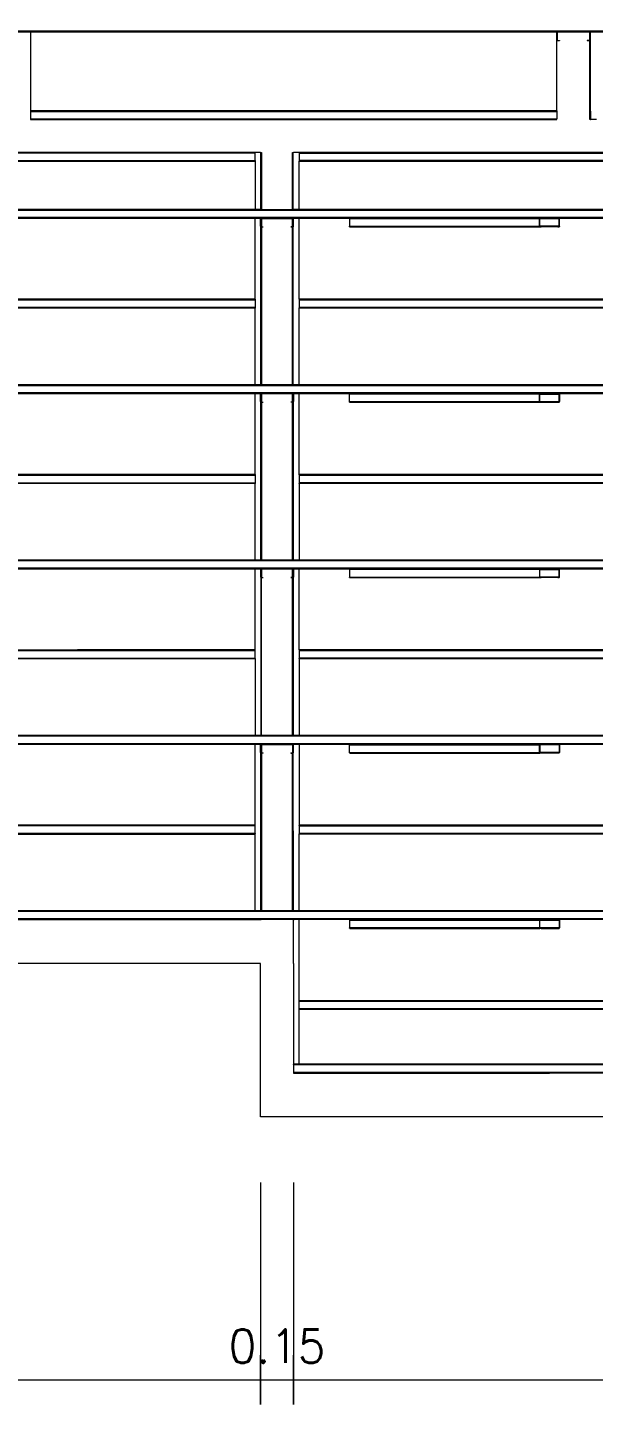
# Model space of a CAD drawing. Header units: millimetres. Extents: x 16 to 499, y 22 to 82.
# Drawn here: x 312.44 to 317.59, y 54.99 to 67.56 of the extents above; entities that cross this region are included whole.
import ezdxf
from ezdxf.enums import TextEntityAlignment as Align

# ---------------------------------------------------------------- set-up
doc = ezdxf.new("R2010")
doc.units = ezdxf.units.MM
doc.layers.add('BARRAS_DE_ACERO', color=7, linetype='Continuous', lineweight=9)
doc.layers.add('COTAS', color=13, linetype='Continuous', lineweight=9)
doc.styles.add('CYPETXT', font='romans__.ttf', dxfattribs={"height": 0.2})

msp = doc.modelspace()

# ---------------------------------------------------------------- linework, layer by layer
at = {"layer": 'BARRAS_DE_ACERO', "color": 2}
for p, q in [((322.361, 67.519), (312.011, 67.519)), ((312.067, 67.52), (322.361, 67.52)), ((312.069, 67.522), (322.361, 67.522)), ((322.361, 67.524), (312.07, 67.524)), ((317.268, 67.518), (317.262, 67.518)), ((317.263, 67.517), (317.262, 67.515)), ((317.262, 67.512), (317.262, 67.515)), ((317.262, 67.444), (317.262, 67.512)), ((317.265, 67.518), (317.263, 67.517)), ((317.264, 67.514), (317.265, 67.515)), ((317.268, 67.518), (317.265, 67.518)), ((317.265, 67.515), (317.266, 67.516)), ((317.268, 67.516), (317.266, 67.516)), ((317.556, 67.518), (317.268, 67.518)), ((317.556, 67.518), (317.558, 67.518)), ((317.556, 67.518), (317.562, 67.518)), ((317.56, 67.517), (317.558, 67.518)), ((317.561, 67.515), (317.56, 67.517)), ((317.562, 67.512), (317.561, 67.515)), ((317.562, 67.518), (317.562, 67.518)), ((317.562, 67.512), (317.562, 67.518)), ((317.562, 67.512), (317.562, 67.444)), ((317.568, 67.518), (317.622, 67.518)), ((317.262, 67.444), (317.262, 67.442)), ((317.263, 67.44), (317.262, 67.442)), ((317.263, 67.44), (317.265, 67.439)), ((317.264, 67.443), (317.264, 67.444)), ((317.265, 67.439), (317.268, 67.438)), ((317.268, 67.44), (317.266, 67.441)), ((317.268, 67.44), (317.286, 67.44)), ((317.286, 67.438), (317.268, 67.438)), ((317.286, 67.44), (317.286, 67.438)), ((317.556, 67.438), (317.538, 67.438)), ((317.556, 67.44), (317.557, 67.441)), ((317.556, 67.438), (317.558, 67.439)), ((317.557, 67.441), (317.558, 67.442)), ((317.558, 67.439), (317.56, 67.44)), ((317.561, 67.442), (317.56, 67.44)), ((317.561, 67.442), (317.562, 67.444)), ((307.962, 65.897), (322.361, 65.897)), ((307.962, 65.895), (322.361, 65.895)), ((314.568, 65.898), (314.854, 65.898)), ((322.361, 65.898), (314.854, 65.898)), ((314.855, 65.898), (314.858, 65.898)), ((314.912, 65.898), (314.858, 65.898)), ((322.36, 65.898), (314.912, 65.898)), ((322.361, 65.82), (307.962, 65.82)), ((314.852, 65.819), (314.561, 65.819)), ((314.855, 65.818), (314.567, 65.818)), ((314.57, 65.816), (314.852, 65.816)), ((314.837, 65.74), (314.837, 65.738)), ((314.852, 65.74), (314.837, 65.74)), ((314.837, 65.738), (314.852, 65.738)), ((314.852, 65.819), (322.361, 65.819)), ((314.852, 65.816), (314.852, 65.74)), ((314.852, 65.816), (314.852, 65.816)), ((314.852, 65.74), (314.852, 65.816)), ((314.853, 65.816), (314.852, 65.816)), ((314.852, 65.74), (314.852, 65.74)), ((314.853, 65.74), (314.852, 65.74)), ((314.855, 65.816), (314.853, 65.816)), ((314.853, 65.816), (314.853, 65.74)), ((314.855, 65.74), (314.853, 65.74)), ((314.855, 65.738), (314.853, 65.738)), ((314.855, 65.818), (314.858, 65.818)), ((314.855, 65.818), (314.855, 65.818)), ((314.855, 65.818), (314.855, 65.818)), ((314.855, 65.816), (314.855, 65.74)), ((314.855, 65.816), (314.855, 65.816)), ((314.857, 65.816), (314.855, 65.816)), ((314.855, 65.74), (314.857, 65.741)), ((314.855, 65.74), (314.855, 65.74)), ((314.855, 65.738), (314.857, 65.739)), ((314.858, 65.818), (314.857, 65.818)), ((314.858, 65.815), (314.857, 65.816)), ((314.857, 65.741), (314.858, 65.741)), ((314.858, 65.739), (314.857, 65.739)), ((314.858, 65.818), (314.859, 65.817)), ((314.858, 65.818), (314.858, 65.818)), ((314.912, 65.818), (314.858, 65.818)), ((314.858, 65.815), (314.858, 65.741)), ((314.858, 65.815), (314.858, 65.815)), ((314.858, 65.815), (314.859, 65.814)), ((314.858, 65.742), (314.859, 65.743)), ((314.858, 65.741), (314.858, 65.742)), ((314.858, 65.739), (314.859, 65.74)), ((314.861, 65.815), (314.859, 65.817)), ((314.859, 65.814), (314.859, 65.812)), ((314.859, 65.812), (314.859, 65.744)), ((314.859, 65.744), (314.859, 65.743)), ((314.859, 65.74), (314.861, 65.742)), ((314.861, 65.812), (314.861, 65.815)), ((314.861, 65.744), (314.861, 65.812)), ((314.861, 65.742), (314.861, 65.744)), ((317.103, 65.812), (315.371, 65.812)), ((315.371, 65.742), (315.371, 65.744)), ((315.372, 65.74), (315.371, 65.742)), ((315.373, 65.818), (315.372, 65.817)), ((315.372, 65.817), (317.104, 65.817)), ((315.372, 65.74), (317.104, 65.74)), ((315.373, 65.739), (315.372, 65.74)), ((317.106, 65.818), (315.373, 65.818)), ((315.374, 65.738), (315.373, 65.739)), ((317.106, 65.739), (315.373, 65.739)), ((315.374, 65.818), (317.107, 65.818)), ((315.374, 65.738), (317.107, 65.738)), ((317.104, 65.815), (317.103, 65.812)), ((317.104, 65.817), (317.106, 65.818)), ((317.104, 65.815), (317.104, 65.817)), ((317.104, 65.74), (317.104, 65.742)), ((317.106, 65.739), (317.104, 65.74)), ((317.105, 65.815), (317.106, 65.816)), ((317.105, 65.812), (317.105, 65.814)), ((317.105, 65.744), (317.105, 65.812)), ((317.283, 65.812), (317.105, 65.812)), ((317.105, 65.743), (317.105, 65.744)), ((317.105, 65.742), (317.105, 65.743)), ((317.106, 65.818), (317.107, 65.818)), ((317.107, 65.816), (317.106, 65.816)), ((317.282, 65.816), (317.106, 65.816)), ((317.106, 65.741), (317.107, 65.74)), ((317.282, 65.741), (317.106, 65.741)), ((317.107, 65.738), (317.106, 65.739)), ((317.107, 65.818), (317.281, 65.818)), ((317.107, 65.816), (317.281, 65.816)), ((317.118, 65.74), (317.107, 65.74)), ((317.107, 65.738), (317.118, 65.738)), ((317.118, 65.738), (317.118, 65.74)), ((317.27, 65.74), (317.118, 65.74)), ((317.27, 65.738), (317.118, 65.738)), ((317.27, 65.74), (317.281, 65.74)), ((317.27, 65.74), (317.27, 65.738)), ((317.281, 65.738), (317.27, 65.738)), ((322.067, 65.818), (317.281, 65.818)), ((317.282, 65.818), (317.281, 65.818)), ((317.281, 65.816), (317.282, 65.816)), ((317.282, 65.741), (317.281, 65.74)), ((317.283, 65.817), (317.282, 65.818)), ((317.282, 65.815), (317.282, 65.816)), ((317.282, 65.815), (317.283, 65.814)), ((317.283, 65.817), (317.284, 65.815)), ((317.283, 65.814), (317.283, 65.812)), ((317.283, 65.744), (317.283, 65.812)), ((317.283, 65.74), (317.284, 65.742)), ((317.284, 65.812), (317.284, 65.815)), ((317.284, 65.744), (317.284, 65.812)), ((317.284, 65.744), (317.284, 65.742)), ((322.361, 64.297), (307.962, 64.297)), ((322.361, 64.295), (307.962, 64.295)), ((307.962, 64.292), (322.361, 64.292)), ((307.962, 64.222), (322.326, 64.222)), ((307.962, 64.22), (322.361, 64.22)), ((307.962, 64.219), (314.561, 64.219)), ((314.51, 64.298), (308.012, 64.298)), ((311.035, 64.218), (314.51, 64.218)), ((314.564, 64.298), (314.51, 64.298)), ((314.564, 64.218), (314.51, 64.218)), ((314.852, 64.219), (314.561, 64.219)), ((314.561, 64.212), (314.562, 64.215)), ((314.561, 64.144), (314.561, 64.212)), ((314.562, 64.215), (314.563, 64.217)), ((314.564, 64.218), (314.563, 64.217)), ((314.563, 64.214), (314.564, 64.215)), ((314.563, 64.212), (314.563, 64.214)), ((314.563, 64.144), (314.563, 64.212)), ((314.567, 64.298), (314.564, 64.298)), ((314.564, 64.218), (314.564, 64.218)), ((314.567, 64.218), (314.564, 64.218)), ((314.564, 64.218), (314.565, 64.218)), ((314.564, 64.215), (314.564, 64.215)), ((314.564, 64.215), (314.564, 64.142)), ((314.565, 64.218), (314.567, 64.218)), ((314.566, 64.298), (314.854, 64.298)), ((314.569, 64.298), (314.567, 64.298)), ((314.567, 64.218), (314.855, 64.218)), ((314.567, 64.216), (314.567, 64.141)), ((314.57, 64.298), (314.569, 64.298)), ((314.569, 64.216), (314.57, 64.216)), ((314.57, 64.298), (314.57, 64.298)), ((314.852, 64.298), (314.57, 64.298)), ((314.57, 64.216), (314.57, 64.14)), ((314.57, 64.216), (314.57, 64.216)), ((314.57, 64.14), (314.57, 64.216)), ((314.852, 64.298), (314.852, 64.298)), ((314.852, 64.219), (322.361, 64.219)), ((314.853, 64.216), (314.852, 64.216)), ((314.855, 64.216), (314.853, 64.216)), ((314.853, 64.216), (314.853, 64.14)), ((322.361, 64.298), (314.854, 64.298)), ((314.855, 64.218), (314.858, 64.218)), ((314.855, 64.218), (314.855, 64.218)), ((314.855, 64.218), (314.855, 64.218)), ((314.855, 64.218), (314.855, 64.218)), ((314.855, 64.218), (314.857, 64.218)), ((314.855, 64.216), (314.855, 64.216)), ((314.858, 64.218), (314.912, 64.218)), ((314.858, 64.218), (314.858, 64.218)), ((314.858, 64.215), (314.858, 64.215)), ((314.859, 64.214), (314.858, 64.215)), ((314.859, 64.217), (314.861, 64.215)), ((314.859, 64.212), (314.859, 64.214)), ((314.859, 64.144), (314.859, 64.212)), ((314.861, 64.215), (314.861, 64.212)), ((314.861, 64.212), (314.861, 64.144)), ((314.912, 64.218), (315.374, 64.218)), ((315.371, 64.215), (315.371, 64.212)), ((315.371, 64.144), (315.371, 64.212)), ((317.106, 64.218), (315.373, 64.218)), ((317.106, 64.218), (317.104, 64.217)), ((317.106, 64.216), (317.105, 64.215)), ((317.105, 64.215), (317.282, 64.215)), ((317.105, 64.214), (317.105, 64.215)), ((317.105, 64.144), (317.105, 64.212)), ((317.107, 64.218), (317.106, 64.218)), ((317.106, 64.216), (317.107, 64.216)), ((317.106, 64.216), (317.282, 64.216)), ((317.281, 64.218), (317.107, 64.218)), ((317.107, 64.216), (317.281, 64.216)), ((317.281, 64.218), (317.282, 64.218)), ((317.281, 64.218), (322.067, 64.218)), ((317.282, 64.216), (317.281, 64.216)), ((317.282, 64.218), (317.283, 64.217)), ((317.282, 64.216), (317.282, 64.215)), ((317.283, 64.214), (317.282, 64.215)), ((317.283, 64.217), (317.284, 64.215)), ((317.284, 64.215), (317.284, 64.212)), ((317.284, 64.212), (317.284, 64.144)), ((314.563, 64.144), (314.563, 64.143)), ((314.564, 64.142), (314.563, 64.143)), ((314.566, 64.141), (314.564, 64.142)), ((314.565, 64.139), (314.564, 64.139)), ((314.565, 64.139), (314.567, 64.139)), ((314.567, 64.14), (314.569, 64.14)), ((314.567, 64.138), (314.569, 64.138)), ((314.57, 64.14), (314.585, 64.14)), ((314.57, 64.14), (314.57, 64.14)), ((314.837, 64.138), (314.837, 64.14)), ((314.852, 64.14), (314.837, 64.14)), ((314.852, 64.138), (314.837, 64.138)), ((314.852, 64.14), (314.852, 64.14)), ((314.852, 64.138), (314.853, 64.138)), ((314.852, 64.138), (314.852, 64.138)), ((314.853, 64.138), (314.855, 64.138)), ((314.857, 64.139), (314.855, 64.138)), ((314.858, 64.141), (314.857, 64.141)), ((314.858, 64.139), (314.857, 64.139)), ((314.859, 64.14), (314.858, 64.139)), ((314.861, 64.142), (314.859, 64.14)), ((314.861, 64.142), (314.861, 64.144)), ((315.371, 64.142), (315.371, 64.144)), ((317.104, 64.142), (315.371, 64.142)), ((315.372, 64.14), (315.371, 64.142)), ((315.372, 64.14), (315.373, 64.139)), ((317.104, 64.14), (315.372, 64.14)), ((315.374, 64.138), (315.373, 64.139)), ((317.107, 64.138), (315.374, 64.138)), ((317.103, 64.144), (317.104, 64.142)), ((317.104, 64.142), (317.104, 64.14)), ((317.105, 64.144), (317.105, 64.143)), ((317.105, 64.143), (317.105, 64.142)), ((317.105, 64.143), (317.283, 64.143)), ((317.106, 64.141), (317.105, 64.142)), ((317.105, 64.142), (317.282, 64.142)), ((317.106, 64.141), (317.282, 64.141)), ((317.106, 64.139), (317.107, 64.138)), ((317.118, 64.138), (317.107, 64.138)), ((317.118, 64.14), (317.118, 64.138)), ((317.118, 64.14), (317.27, 64.14)), ((317.281, 64.14), (317.27, 64.14)), ((317.27, 64.138), (317.281, 64.138)), ((317.282, 64.141), (317.281, 64.14)), ((317.282, 64.142), (317.283, 64.143)), ((317.282, 64.141), (317.282, 64.142)), ((317.283, 64.144), (317.283, 64.143)), ((317.284, 64.142), (317.283, 64.14)), ((317.284, 64.142), (317.284, 64.144)), ((314.568, 62.698), (307.962, 62.698)), ((314.51, 62.698), (314.564, 62.698)), ((314.567, 62.698), (314.564, 62.698)), ((314.569, 62.698), (314.567, 62.698)), ((314.568, 62.698), (314.856, 62.698)), ((314.57, 62.698), (314.569, 62.698)), ((314.57, 62.698), (314.852, 62.698)), ((314.57, 62.698), (314.57, 62.698)), ((314.856, 62.698), (322.361, 62.698)), ((314.858, 62.698), (314.912, 62.698)), ((314.912, 62.698), (322.36, 62.698)), ((322.361, 62.622), (307.962, 62.622)), ((307.962, 62.62), (322.361, 62.62)), ((307.962, 62.619), (314.561, 62.619)), ((314.51, 62.618), (311.035, 62.618)), ((314.562, 62.615), (314.561, 62.612)), ((314.561, 62.612), (314.561, 62.544)), ((314.563, 62.617), (314.562, 62.615)), ((314.564, 62.618), (314.563, 62.617)), ((314.563, 62.612), (314.563, 62.544)), ((314.564, 62.618), (314.564, 62.618)), ((314.567, 62.618), (314.564, 62.618)), ((314.564, 62.615), (314.564, 62.542)), ((314.567, 62.618), (314.855, 62.618)), ((314.567, 62.618), (314.567, 62.618)), ((314.567, 62.618), (314.567, 62.618)), ((314.567, 62.618), (314.567, 62.618)), ((314.567, 62.616), (314.567, 62.541)), ((314.567, 62.616), (314.567, 62.616)), ((314.567, 62.616), (314.569, 62.616)), ((314.569, 62.54), (314.569, 62.616)), ((314.57, 62.616), (314.57, 62.54)), ((314.57, 62.616), (314.57, 62.616)), ((314.852, 62.616), (314.852, 62.616)), ((314.852, 62.616), (314.852, 62.54)), ((314.855, 62.616), (314.853, 62.616)), ((314.855, 62.618), (314.858, 62.618)), ((314.855, 62.618), (314.855, 62.618)), ((314.855, 62.618), (314.855, 62.618)), ((314.855, 62.618), (314.855, 62.618)), ((314.857, 62.618), (314.855, 62.618)), ((314.855, 62.616), (314.855, 62.54)), ((314.858, 62.618), (314.857, 62.618)), ((314.912, 62.618), (314.858, 62.618)), ((314.859, 62.617), (314.858, 62.618)), ((314.858, 62.618), (314.858, 62.618)), ((314.858, 62.615), (314.858, 62.615)), ((314.859, 62.614), (314.858, 62.615)), ((314.859, 62.617), (314.861, 62.615)), ((314.859, 62.612), (314.859, 62.614)), ((314.861, 62.612), (314.861, 62.615)), ((314.861, 62.612), (314.861, 62.544)), ((314.912, 62.618), (315.374, 62.618)), ((315.372, 62.617), (315.371, 62.615)), ((315.371, 62.615), (317.104, 62.615)), ((315.371, 62.615), (315.371, 62.612)), ((315.372, 62.617), (317.104, 62.617)), ((315.374, 62.618), (317.107, 62.618)), ((317.104, 62.617), (317.106, 62.618)), ((317.104, 62.615), (317.104, 62.617)), ((317.105, 62.615), (317.106, 62.616)), ((317.283, 62.612), (317.105, 62.612)), ((317.105, 62.544), (317.105, 62.612)), ((317.107, 62.616), (317.106, 62.616)), ((317.282, 62.616), (317.106, 62.616)), ((317.107, 62.618), (317.281, 62.618)), ((317.281, 62.616), (317.107, 62.616)), ((322.067, 62.618), (317.281, 62.618)), ((317.282, 62.618), (317.281, 62.618)), ((317.281, 62.616), (317.282, 62.616)), ((317.283, 62.617), (317.282, 62.618)), ((317.282, 62.615), (317.282, 62.616)), ((317.282, 62.615), (317.283, 62.614)), ((317.283, 62.617), (317.284, 62.615)), ((317.283, 62.614), (317.283, 62.612)), ((317.283, 62.544), (317.283, 62.612)), ((317.284, 62.612), (317.284, 62.615)), ((317.284, 62.544), (317.284, 62.612)), ((314.563, 62.543), (314.563, 62.544)), ((314.564, 62.542), (314.563, 62.543)), ((314.564, 62.542), (314.564, 62.542)), ((314.566, 62.541), (314.564, 62.542)), ((314.567, 62.541), (314.566, 62.541)), ((314.567, 62.54), (314.567, 62.541)), ((314.567, 62.54), (314.569, 62.54)), ((314.567, 62.539), (314.567, 62.538)), ((314.569, 62.538), (314.567, 62.538)), ((314.569, 62.54), (314.57, 62.54)), ((314.569, 62.538), (314.57, 62.538)), ((314.57, 62.538), (314.585, 62.538)), ((314.585, 62.54), (314.585, 62.538)), ((314.837, 62.54), (314.837, 62.538)), ((314.852, 62.54), (314.837, 62.54)), ((314.837, 62.538), (314.852, 62.538)), ((314.852, 62.54), (314.853, 62.54)), ((314.852, 62.54), (314.852, 62.54)), ((314.852, 62.538), (314.852, 62.538)), ((314.852, 62.538), (314.853, 62.538)), ((314.853, 62.538), (314.855, 62.538)), ((314.855, 62.54), (314.857, 62.541)), ((314.855, 62.538), (314.855, 62.538)), ((314.855, 62.538), (314.855, 62.538)), ((314.858, 62.541), (314.857, 62.541)), ((314.859, 62.543), (314.858, 62.542)), ((314.858, 62.539), (314.859, 62.54)), ((314.859, 62.54), (314.861, 62.542)), ((314.861, 62.542), (314.861, 62.544)), ((315.371, 62.544), (317.103, 62.544)), ((315.372, 62.54), (315.371, 62.542)), ((315.372, 62.54), (317.104, 62.54)), ((315.372, 62.54), (315.373, 62.539)), ((315.374, 62.538), (315.373, 62.539)), ((315.374, 62.538), (317.107, 62.538)), ((317.104, 62.54), (317.104, 62.542)), ((317.105, 62.543), (317.105, 62.544)), ((317.105, 62.542), (317.105, 62.543)), ((317.283, 62.543), (317.105, 62.543)), ((317.282, 62.541), (317.106, 62.541)), ((317.107, 62.54), (317.106, 62.541)), ((317.107, 62.538), (317.106, 62.539)), ((317.118, 62.54), (317.107, 62.54)), ((317.107, 62.538), (317.118, 62.538)), ((317.27, 62.538), (317.118, 62.538)), ((317.27, 62.54), (317.27, 62.538)), ((317.27, 62.54), (317.281, 62.54)), ((317.281, 62.538), (317.27, 62.538)), ((317.282, 62.541), (317.281, 62.54)), ((317.283, 62.543), (317.282, 62.542)), ((317.282, 62.542), (317.282, 62.541)), ((317.283, 62.54), (317.284, 62.542)), ((317.284, 62.544), (317.284, 62.542)), ((307.962, 61.098), (314.569, 61.098)), ((314.854, 61.097), (307.962, 61.097)), ((314.51, 61.098), (308.012, 61.098)), ((314.51, 61.098), (314.564, 61.098)), ((314.567, 61.098), (314.564, 61.098)), ((314.567, 61.098), (314.569, 61.098)), ((314.57, 61.098), (314.569, 61.098)), ((314.57, 61.098), (314.57, 61.098)), ((322.361, 61.097), (314.854, 61.097)), ((314.912, 61.098), (314.858, 61.098)), ((322.36, 61.098), (314.912, 61.098)), ((307.962, 61.024), (322.361, 61.024)), ((307.962, 61.02), (314.57, 61.02)), ((307.962, 61.019), (314.561, 61.019)), ((314.852, 61.019), (314.561, 61.019)), ((314.562, 61.015), (314.561, 61.012)), ((314.561, 60.944), (314.561, 61.012)), ((314.561, 60.944), (314.562, 60.942)), ((314.562, 61.015), (314.563, 61.017)), ((314.563, 60.94), (314.562, 60.942)), ((314.564, 61.018), (314.563, 61.017)), ((314.563, 61.014), (314.564, 61.015)), ((314.563, 61.012), (314.563, 61.014)), ((314.563, 61.012), (314.563, 60.944)), ((314.563, 60.943), (314.563, 60.944)), ((314.563, 60.943), (314.564, 60.942)), ((314.564, 61.015), (314.564, 61.015)), ((314.564, 60.942), (314.564, 61.015)), ((314.564, 60.942), (314.564, 60.942)), ((314.564, 60.942), (314.566, 60.941)), ((314.565, 60.939), (314.564, 60.939)), ((314.565, 61.018), (314.567, 61.018)), ((314.567, 60.939), (314.565, 60.939)), ((314.566, 60.941), (314.567, 60.941)), ((314.567, 61.018), (314.855, 61.018)), ((314.567, 61.018), (314.567, 61.018)), ((314.567, 61.018), (314.567, 61.018)), ((314.567, 61.016), (314.567, 60.941)), ((314.567, 60.941), (314.567, 60.94)), ((314.567, 60.94), (314.569, 60.94)), ((314.567, 60.939), (314.567, 60.938)), ((314.567, 60.938), (314.569, 60.938)), ((314.57, 61.02), (322.361, 61.02)), ((314.57, 60.94), (314.57, 61.016)), ((314.57, 61.016), (314.852, 61.016)), ((314.57, 60.94), (314.585, 60.94)), ((314.585, 60.938), (314.57, 60.938)), ((314.585, 60.938), (314.585, 60.94)), ((314.837, 60.94), (314.852, 60.94)), ((314.837, 60.94), (314.837, 60.938)), ((314.837, 60.938), (314.852, 60.938)), ((322.361, 61.019), (314.852, 61.019)), ((314.852, 61.016), (314.853, 61.016)), ((314.852, 61.016), (314.852, 61.016)), ((314.852, 60.938), (314.853, 60.938)), ((314.852, 60.938), (314.852, 60.938)), ((314.853, 61.016), (314.853, 60.94)), ((314.855, 60.94), (314.853, 60.94)), ((314.853, 60.938), (314.855, 60.938)), ((314.855, 61.018), (314.858, 61.018)), ((314.855, 61.018), (314.857, 61.018)), ((314.855, 61.018), (314.855, 61.018)), ((314.855, 60.94), (314.855, 61.016)), ((314.857, 61.016), (314.855, 61.016)), ((314.855, 60.938), (314.857, 60.939)), ((314.858, 61.018), (314.857, 61.018)), ((314.858, 61.015), (314.857, 61.016)), ((314.858, 61.018), (314.912, 61.018)), ((314.858, 61.018), (314.859, 61.017)), ((314.858, 61.018), (314.858, 61.018)), ((314.858, 61.015), (314.858, 61.015)), ((314.859, 61.014), (314.858, 61.015)), ((314.858, 60.939), (314.859, 60.94)), ((314.859, 61.017), (314.861, 61.015)), ((314.859, 61.014), (314.859, 61.012)), ((314.859, 61.012), (314.859, 60.944)), ((314.859, 60.94), (314.861, 60.942)), ((314.861, 61.012), (314.861, 61.015)), ((314.861, 60.944), (314.861, 61.012)), ((314.861, 60.944), (314.861, 60.942)), ((315.374, 61.018), (314.912, 61.018)), ((315.371, 61.015), (315.372, 61.017)), ((315.371, 61.015), (315.371, 61.012)), ((315.371, 60.944), (315.371, 61.012)), ((315.371, 61.012), (317.103, 61.012)), ((315.371, 60.942), (315.371, 60.944)), ((315.372, 60.94), (315.371, 60.942)), ((315.373, 61.018), (315.372, 61.017)), ((315.372, 61.017), (317.104, 61.017)), ((315.372, 60.94), (317.104, 60.94)), ((315.372, 60.94), (315.373, 60.939)), ((317.106, 61.018), (315.373, 61.018)), ((315.374, 61.018), (315.373, 61.018)), ((315.373, 60.939), (315.374, 60.938)), ((317.107, 61.018), (315.374, 61.018)), ((315.374, 60.938), (317.107, 60.938)), ((317.104, 61.017), (317.106, 61.018)), ((317.104, 61.015), (317.104, 61.017)), ((317.104, 60.94), (317.104, 60.942)), ((317.105, 61.015), (317.282, 61.015)), ((317.105, 60.943), (317.105, 60.944)), ((317.283, 60.944), (317.105, 60.944)), ((317.105, 60.942), (317.105, 60.943)), ((317.283, 60.943), (317.105, 60.943)), ((317.106, 61.018), (317.107, 61.018)), ((317.107, 61.016), (317.106, 61.016)), ((317.282, 61.016), (317.106, 61.016)), ((317.106, 60.941), (317.282, 60.941)), ((317.106, 60.941), (317.107, 60.94)), ((317.106, 60.939), (317.107, 60.938)), ((317.107, 61.018), (317.281, 61.018)), ((317.107, 61.016), (317.281, 61.016)), ((317.118, 60.94), (317.107, 60.94)), ((317.118, 60.938), (317.107, 60.938)), ((317.27, 60.938), (317.118, 60.938)), ((317.27, 60.94), (317.27, 60.938)), ((317.281, 60.938), (317.27, 60.938)), ((317.281, 61.018), (317.282, 61.018)), ((317.281, 61.018), (322.067, 61.018)), ((317.282, 60.941), (317.281, 60.94)), ((317.281, 60.938), (317.282, 60.939)), ((317.282, 61.018), (317.283, 61.017)), ((317.282, 61.015), (317.283, 61.014)), ((317.283, 60.943), (317.282, 60.942)), ((317.282, 60.942), (317.282, 60.941)), ((317.282, 60.939), (317.283, 60.94)), ((317.284, 61.015), (317.283, 61.017)), ((317.283, 61.012), (317.283, 61.014)), ((317.283, 61.012), (317.283, 60.944)), ((317.283, 60.944), (317.283, 60.943)), ((317.283, 60.94), (317.284, 60.942)), ((317.284, 61.015), (317.284, 61.012)), ((317.284, 61.012), (317.284, 60.944)), ((317.284, 60.944), (317.284, 60.942)), ((307.962, 59.497), (322.361, 59.497)), ((307.962, 59.495), (322.361, 59.495)), ((314.51, 59.498), (314.564, 59.498)), ((314.567, 59.498), (314.564, 59.498)), ((314.852, 59.498), (314.57, 59.498)), ((314.853, 59.498), (314.855, 59.498)), ((314.858, 59.498), (314.855, 59.498)), ((322.361, 59.498), (314.861, 59.498)), ((314.861, 59.498), (314.861, 59.498)), ((322.36, 59.498), (314.912, 59.498)), ((322.361, 59.424), (307.962, 59.424)), ((322.326, 59.422), (307.962, 59.422)), ((314.57, 59.42), (307.962, 59.42)), ((314.569, 59.419), (311.037, 59.419)), ((311.037, 59.418), (314.567, 59.418)), ((314.861, 59.418), (314.567, 59.418)), ((314.858, 59.419), (314.569, 59.419)), ((322.361, 59.42), (314.57, 59.42)), ((322.361, 59.419), (314.858, 59.419)), ((314.861, 59.418), (314.861, 59.413)), ((314.912, 59.418), (314.861, 59.418)), ((314.861, 59.413), (314.861, 59.412)), ((314.861, 59.344), (314.861, 59.412)), ((314.861, 59.344), (314.861, 59.344)), ((315.374, 59.418), (314.912, 59.418)), ((315.371, 59.415), (315.372, 59.417)), ((315.371, 59.412), (317.103, 59.412)), ((317.103, 59.344), (315.371, 59.344)), ((315.372, 59.34), (315.371, 59.342)), ((315.371, 59.342), (317.104, 59.342)), ((315.372, 59.417), (317.104, 59.417)), ((315.372, 59.34), (315.373, 59.339)), ((317.104, 59.34), (315.372, 59.34)), ((317.106, 59.418), (315.373, 59.418)), ((317.106, 59.339), (315.373, 59.339)), ((315.373, 59.339), (315.374, 59.338)), ((315.374, 59.418), (317.107, 59.418)), ((315.374, 59.338), (317.107, 59.338)), ((317.103, 59.412), (317.103, 59.344)), ((317.103, 59.344), (317.104, 59.342)), ((317.104, 59.417), (317.106, 59.418)), ((317.104, 59.415), (317.104, 59.417)), ((317.104, 59.342), (317.104, 59.34)), ((317.106, 59.339), (317.104, 59.34)), ((317.105, 59.415), (317.106, 59.416)), ((317.105, 59.414), (317.283, 59.414)), ((317.105, 59.412), (317.105, 59.414)), ((317.105, 59.344), (317.105, 59.412)), ((317.283, 59.412), (317.105, 59.412)), ((317.283, 59.344), (317.105, 59.344)), ((317.105, 59.344), (317.105, 59.343)), ((317.105, 59.343), (317.283, 59.343)), ((317.105, 59.343), (317.105, 59.342)), ((317.105, 59.342), (317.282, 59.342)), ((317.106, 59.341), (317.105, 59.342)), ((317.106, 59.418), (317.107, 59.418)), ((317.106, 59.416), (317.107, 59.416)), ((317.282, 59.416), (317.106, 59.416)), ((317.106, 59.341), (317.282, 59.341)), ((317.106, 59.339), (317.107, 59.338)), ((317.281, 59.418), (317.107, 59.418)), ((317.107, 59.416), (317.281, 59.416)), ((317.118, 59.338), (317.107, 59.338)), ((317.118, 59.338), (317.27, 59.338)), ((317.27, 59.34), (317.27, 59.338)), ((317.27, 59.338), (317.281, 59.338)), ((322.067, 59.418), (317.281, 59.418)), ((317.281, 59.418), (317.282, 59.418)), ((317.281, 59.416), (317.282, 59.416)), ((317.282, 59.341), (317.281, 59.34)), ((317.282, 59.418), (317.283, 59.417)), ((317.282, 59.415), (317.282, 59.416)), ((317.282, 59.415), (317.283, 59.414)), ((317.282, 59.342), (317.283, 59.343)), ((317.282, 59.341), (317.282, 59.342)), ((317.284, 59.415), (317.283, 59.417)), ((317.283, 59.414), (317.283, 59.412)), ((317.283, 59.412), (317.283, 59.344)), ((317.283, 59.344), (317.283, 59.343)), ((317.284, 59.342), (317.283, 59.34)), ((317.284, 59.412), (317.284, 59.415)), ((317.284, 59.412), (317.284, 59.344)), ((317.284, 59.344), (317.284, 59.342)), ((314.861, 58.098), (314.861, 58.098)), ((314.912, 58.098), (314.861, 58.098)), ((314.861, 58.098), (314.861, 58.097)), ((317.159, 58.098), (314.861, 58.098)), ((314.861, 58.092), (314.861, 58.095)), ((317.194, 58.095), (314.861, 58.095)), ((314.861, 58.092), (314.861, 58.024)), ((317.194, 58.092), (314.861, 58.092)), ((317.159, 58.098), (317.194, 58.098)), ((317.193, 58.098), (317.159, 58.098)), ((317.193, 58.098), (317.194, 58.098)), ((322.361, 58.098), (317.194, 58.098)), ((317.194, 58.098), (322.36, 58.098)), ((317.194, 58.097), (322.329, 58.097)), ((317.194, 58.095), (322.361, 58.095)), ((322.361, 58.092), (317.194, 58.092)), ((314.861, 58.024), (314.861, 58.022)), ((314.861, 58.024), (322.361, 58.024)), ((314.861, 58.022), (314.861, 58.02)), ((322.361, 58.022), (314.861, 58.022)), ((314.861, 58.018), (317.193, 58.018))]:
    msp.add_line(p, q, dxfattribs=at)
at = {"layer": 'BARRAS_DE_ACERO'}
for p, q in [((312.462, 67.518), (312.462, 66.798)), ((317.562, 67.518), (317.562, 66.798)), ((317.262, 66.798), (317.262, 67.444)), ((317.562, 67.444), (317.562, 66.797)), ((317.262, 66.798), (312.462, 66.798)), ((312.462, 66.798), (316.007, 66.798)), ((312.462, 66.792), (317.262, 66.792)), ((312.462, 66.724), (312.462, 66.722)), ((312.462, 66.722), (312.462, 66.72)), ((317.262, 66.722), (312.462, 66.722)), ((312.462, 66.72), (312.462, 66.719)), ((317.262, 66.72), (312.462, 66.72)), ((312.462, 66.719), (317.262, 66.719)), ((312.462, 66.719), (312.462, 66.718)), ((314.861, 66.718), (312.462, 66.718)), ((316.007, 66.798), (317.262, 66.798)), ((317.262, 66.798), (317.262, 66.798)), ((317.262, 66.797), (317.262, 66.798)), ((317.262, 66.797), (317.262, 66.795)), ((317.262, 66.792), (317.262, 66.724)), ((317.262, 66.722), (317.262, 66.724)), ((317.262, 66.72), (317.262, 66.722)), ((317.262, 66.719), (317.262, 66.72)), ((317.562, 66.798), (317.562, 66.798)), ((317.562, 66.798), (317.562, 66.797)), ((317.562, 66.795), (317.562, 66.797)), ((317.562, 66.797), (317.562, 66.797)), ((317.562, 66.797), (317.562, 66.797)), ((317.562, 66.795), (317.562, 66.797)), ((317.562, 66.795), (317.562, 66.795)), ((317.562, 66.794), (317.562, 66.795)), ((317.562, 66.795), (317.562, 66.795)), ((317.562, 66.792), (317.562, 66.795)), ((317.562, 66.793), (317.562, 66.794)), ((317.563, 66.792), (317.562, 66.793)), ((317.562, 66.792), (317.563, 66.792)), ((317.562, 66.792), (317.562, 66.724)), ((317.562, 66.722), (317.563, 66.724)), ((317.562, 66.724), (317.563, 66.724)), ((317.562, 66.72), (317.562, 66.722)), ((317.562, 66.72), (317.562, 66.722)), ((317.562, 66.718), (317.562, 66.72)), ((317.562, 66.719), (317.562, 66.718)), ((317.562, 66.718), (317.562, 66.718)), ((317.562, 66.718), (317.563, 66.718)), ((317.563, 66.794), (317.563, 66.797)), ((317.563, 66.722), (317.563, 66.794)), ((317.563, 66.792), (317.563, 66.724)), ((317.563, 66.718), (317.563, 66.722)), ((317.565, 66.718), (317.563, 66.718)), ((317.565, 66.798), (317.565, 66.795)), ((317.565, 66.794), (317.565, 66.795)), ((317.565, 66.718), (317.565, 66.794)), ((317.565, 66.718), (317.568, 66.718)), ((317.568, 66.797), (317.568, 66.798)), ((317.568, 66.795), (317.568, 66.797)), ((317.568, 66.795), (317.568, 66.794)), ((317.568, 66.794), (317.568, 66.718)), ((317.622, 66.718), (317.568, 66.718)), ((314.51, 66.418), (308.012, 66.418)), ((314.51, 66.417), (308.012, 66.417)), ((308.012, 66.415), (314.51, 66.415)), ((308.012, 66.342), (314.51, 66.342)), ((314.561, 66.418), (314.51, 66.418)), ((314.51, 66.418), (314.51, 66.418)), ((314.51, 66.417), (314.51, 66.418)), ((314.51, 66.417), (314.51, 66.415)), ((314.51, 66.412), (314.51, 66.415)), ((314.51, 66.344), (314.51, 66.342)), ((314.561, 66.418), (314.564, 66.418)), ((314.564, 65.898), (314.564, 66.418)), ((314.564, 66.418), (314.567, 66.418)), ((314.567, 65.898), (314.567, 66.418)), ((314.57, 66.418), (314.569, 66.418)), ((314.57, 66.418), (314.57, 66.418)), ((314.57, 66.418), (314.57, 65.898)), ((314.852, 65.898), (314.852, 66.418)), ((314.852, 65.898), (314.852, 66.418)), ((314.853, 66.418), (314.855, 66.418)), ((314.853, 66.418), (314.853, 65.898)), ((314.855, 66.418), (314.858, 66.418)), ((314.855, 66.418), (314.855, 66.088)), ((314.858, 66.418), (314.861, 66.418)), ((314.858, 66.328), (314.858, 66.418)), ((314.912, 66.418), (314.861, 66.418)), ((314.912, 66.418), (314.912, 66.417)), ((314.912, 66.412), (314.912, 66.344)), ((314.858, 65.898), (314.858, 66.328)), ((314.912, 66.34), (322.361, 66.34)), ((314.912, 66.34), (314.912, 66.339)), ((322.361, 66.339), (314.912, 66.339)), ((314.912, 65.898), (314.912, 66.338)), ((314.855, 65.898), (314.855, 66.088)), ((314.568, 65.898), (307.962, 65.898)), ((314.564, 65.898), (314.51, 65.898)), ((314.567, 65.898), (314.564, 65.898)), ((314.567, 65.898), (314.569, 65.898)), ((314.57, 65.898), (314.569, 65.898)), ((314.57, 65.898), (314.57, 65.898)), ((314.51, 65.818), (311.035, 65.818)), ((314.51, 65.078), (314.51, 65.818)), ((314.564, 65.818), (314.51, 65.818)), ((314.561, 65.812), (314.562, 65.815)), ((314.561, 65.744), (314.561, 65.812)), ((314.562, 65.742), (314.561, 65.744)), ((314.563, 65.817), (314.562, 65.815)), ((314.563, 65.74), (314.562, 65.742)), ((314.564, 65.818), (314.563, 65.817)), ((314.563, 65.814), (314.564, 65.815)), ((314.563, 65.812), (314.563, 65.814)), ((314.563, 65.812), (314.563, 65.744)), ((314.563, 65.743), (314.563, 65.744)), ((314.563, 65.743), (314.564, 65.742)), ((314.564, 65.815), (314.564, 65.815)), ((314.564, 65.742), (314.564, 65.815)), ((314.564, 65.742), (314.564, 65.742)), ((314.566, 65.741), (314.564, 65.742)), ((314.564, 65.739), (314.565, 65.739)), ((314.567, 65.818), (314.565, 65.818)), ((314.565, 65.739), (314.567, 65.739)), ((314.567, 65.741), (314.566, 65.741)), ((314.567, 65.818), (314.567, 65.818)), ((314.567, 65.818), (314.567, 65.818)), ((314.567, 65.74), (314.567, 65.741)), ((314.567, 65.74), (314.569, 65.74)), ((314.567, 64.298), (314.567, 65.739)), ((314.567, 65.738), (314.567, 65.739)), ((314.567, 65.738), (314.569, 65.738)), ((314.569, 65.74), (314.569, 65.816)), ((314.57, 65.74), (314.569, 65.74)), ((314.569, 65.738), (314.569, 64.298)), ((314.569, 65.738), (314.57, 65.738)), ((314.57, 65.816), (314.57, 65.74)), ((314.57, 65.816), (314.57, 65.74)), ((314.57, 65.74), (314.57, 65.74)), ((314.57, 65.74), (314.585, 65.74)), ((314.57, 64.298), (314.57, 65.738)), ((314.57, 65.738), (314.585, 65.738)), ((314.585, 65.738), (314.585, 65.74)), ((314.852, 64.298), (314.852, 65.738)), ((314.853, 65.738), (314.853, 64.298)), ((314.855, 65.738), (314.855, 64.298)), ((314.858, 64.298), (314.858, 65.739)), ((314.51, 65.078), (308.012, 65.078)), ((308.012, 65.077), (314.51, 65.077)), ((314.51, 64.999), (308.012, 64.999)), ((314.51, 65.075), (311.82, 65.075)), ((312.892, 65.078), (314.51, 65.078)), ((314.51, 65.078), (314.51, 65.077)), ((314.51, 65.078), (314.51, 65.078)), ((314.51, 65.077), (314.51, 65.075)), ((314.51, 65.075), (314.51, 65.072)), ((314.51, 65.072), (314.51, 65.004)), ((314.51, 65.004), (314.51, 65.002)), ((314.51, 65), (314.51, 64.999)), ((314.51, 64.298), (314.51, 64.998)), ((322.361, 65.078), (314.912, 65.078)), ((314.912, 65.072), (314.912, 65.004)), ((314.912, 65), (314.912, 64.999)), ((314.912, 64.998), (314.912, 64.999)), ((322.361, 64.999), (314.912, 64.999)), ((314.912, 64.298), (314.912, 64.998)), ((322.361, 64.998), (314.912, 64.998)), ((314.51, 63.478), (314.51, 64.218)), ((314.912, 63.478), (314.912, 64.218)), ((314.569, 64.138), (314.569, 62.698)), ((314.852, 62.698), (314.852, 64.138)), ((314.852, 62.698), (314.852, 64.138)), ((314.853, 62.698), (314.853, 64.138)), ((314.855, 62.698), (314.855, 64.138)), ((314.858, 64.139), (314.858, 62.698)), ((308.012, 63.478), (314.51, 63.478)), ((312.892, 63.478), (308.012, 63.478)), ((308.012, 63.477), (314.51, 63.477)), ((314.51, 63.475), (311.82, 63.475)), ((314.51, 63.478), (312.892, 63.478)), ((314.51, 63.472), (314.51, 63.475)), ((314.51, 63.472), (314.51, 63.404)), ((321.062, 63.478), (314.912, 63.478)), ((322.361, 63.478), (314.912, 63.478)), ((314.912, 63.478), (314.912, 63.478)), ((314.912, 63.477), (314.912, 63.478)), ((314.912, 63.475), (314.912, 63.472)), ((314.912, 63.472), (314.912, 63.404)), ((308.012, 63.404), (314.51, 63.404)), ((314.51, 63.399), (308.012, 63.399)), ((314.51, 63.398), (308.012, 63.398)), ((314.51, 62.698), (314.51, 63.398)), ((322.361, 63.4), (314.912, 63.4)), ((314.912, 63.398), (314.912, 63.399)), ((322.361, 63.399), (314.912, 63.399)), ((322.361, 63.398), (314.912, 63.398)), ((314.912, 63.398), (314.912, 62.698)), ((314.912, 61.878), (314.912, 62.618)), ((314.564, 62.539), (314.564, 61.098)), ((314.567, 62.539), (314.567, 61.098)), ((314.569, 61.098), (314.569, 62.538)), ((314.57, 61.098), (314.57, 62.538)), ((314.852, 61.098), (314.852, 62.538)), ((314.852, 61.098), (314.852, 62.538)), ((314.853, 61.098), (314.853, 62.538)), ((314.855, 61.098), (314.855, 62.538)), ((314.858, 62.539), (314.858, 61.098)), ((308.012, 61.878), (314.51, 61.878)), ((308.012, 61.878), (312.892, 61.878)), ((308.012, 61.877), (314.51, 61.877)), ((314.51, 61.878), (314.51, 61.878)), ((314.912, 61.878), (314.912, 61.878)), ((322.361, 61.878), (314.912, 61.878)), ((314.912, 61.872), (314.912, 61.804)), ((314.51, 61.799), (308.012, 61.799)), ((314.51, 61.798), (308.012, 61.798)), ((314.51, 61.8), (314.51, 61.799)), ((314.51, 61.799), (314.51, 61.798)), ((314.51, 61.798), (314.51, 61.098)), ((314.912, 61.802), (314.912, 61.804)), ((322.361, 61.804), (314.912, 61.804)), ((322.361, 61.8), (314.912, 61.8)), ((314.912, 61.798), (314.912, 61.799)), ((322.361, 61.799), (314.912, 61.799)), ((314.912, 61.798), (314.912, 61.098)), ((322.361, 61.798), (314.912, 61.798)), ((314.51, 60.278), (314.51, 61.018)), ((314.567, 59.498), (314.567, 60.939)), ((314.569, 60.938), (314.569, 59.498)), ((314.852, 59.498), (314.852, 60.938)), ((314.852, 60.938), (314.852, 59.498)), ((314.853, 60.938), (314.853, 59.498)), ((314.855, 60.938), (314.855, 59.498)), ((314.912, 61.018), (314.912, 60.278)), ((314.51, 60.272), (308.012, 60.272)), ((314.51, 60.275), (311.82, 60.275)), ((314.51, 60.204), (314.51, 60.272)), ((314.51, 60.202), (314.51, 60.204)), ((314.51, 60.202), (314.51, 60.2)), ((314.858, 60.227), (314.858, 59.498)), ((314.912, 60.278), (314.912, 60.278)), ((314.912, 60.277), (314.912, 60.278)), ((322.361, 60.278), (314.912, 60.278)), ((321.062, 60.278), (314.912, 60.278)), ((314.912, 60.275), (322.361, 60.275)), ((314.912, 60.275), (314.912, 60.272)), ((314.912, 60.272), (314.912, 60.204)), ((314.912, 60.2), (314.912, 60.199)), ((322.361, 60.199), (314.912, 60.199)), ((314.912, 60.198), (314.912, 60.199)), ((322.361, 60.198), (314.912, 60.198)), ((314.912, 58.678), (314.912, 59.418)), ((314.861, 59.018), (314.861, 58.098)), ((322.361, 58.678), (314.912, 58.678)), ((314.912, 58.678), (314.912, 58.678)), ((314.912, 58.604), (314.912, 58.672)), ((314.912, 58.6), (314.912, 58.599)), ((322.361, 58.599), (314.912, 58.599)), ((314.912, 58.598), (314.912, 58.599)), ((322.361, 58.598), (314.912, 58.598)), ((322.361, 57.618), (314.561, 57.618))]:
    msp.add_line(p, q, dxfattribs=at)
for points in [[(314.561, 57.618), (314.561, 59.018), (307.562, 59.018), (307.562, 71.518)], [(317.562, 67.518), (317.563, 67.518), (317.565, 67.518), (317.565, 66.798)], [(317.563, 66.797), (317.563, 66.798), (317.563, 67.518)], [(317.568, 66.798), (317.568, 67.518), (317.565, 67.518)], [(312.462, 66.798), (312.462, 66.798), (312.462, 66.797)], [(317.262, 66.797), (312.462, 66.797), (312.462, 66.795), (315.312, 66.795)], [(312.462, 66.795), (312.462, 66.792), (312.462, 66.724), (317.262, 66.724)], [(314.861, 66.718), (317.262, 66.718), (317.262, 66.719)], [(317.262, 66.792), (317.262, 66.795), (315.312, 66.795)], [(317.562, 66.795), (317.562, 66.797), (317.562, 66.797)], [(317.562, 66.795), (317.562, 66.795), (317.562, 66.795)], [(317.562, 66.719), (317.562, 66.72), (317.562, 66.722), (317.562, 66.724)], [(317.562, 66.722), (317.562, 66.722), (317.562, 66.722)], [(317.562, 66.719), (317.562, 66.72), (317.562, 66.72)], [(314.51, 66.418), (308.012, 66.418), (308.012, 66.417)], [(308.012, 66.344), (314.51, 66.344), (314.51, 66.412), (308.012, 66.412)], [(308.012, 66.34), (314.51, 66.34), (314.51, 66.342)], [(314.567, 66.418), (314.569, 66.418), (314.569, 65.898)], [(314.852, 66.418), (314.852, 66.418), (314.853, 66.418)], [(322.361, 66.417), (314.912, 66.417), (314.912, 66.415)], [(322.361, 66.412), (322.361, 66.344), (314.912, 66.344), (314.912, 66.342)], [(322.361, 66.342), (314.912, 66.342), (314.912, 66.34)], [(314.51, 66.339), (308.012, 66.339), (308.012, 66.338), (314.51, 66.338), (314.51, 65.898)], [(308.012, 66.338), (308.012, 65.898), (314.51, 65.898)], [(314.51, 66.34), (314.51, 66.339), (314.51, 66.338)], [(322.361, 66.338), (314.912, 66.338), (314.912, 66.339)], [(307.962, 65.818), (307.962, 65.819), (307.962, 65.819), (314.561, 65.819)], [(314.564, 64.298), (314.564, 65.739), (314.563, 65.74)], [(314.567, 65.818), (314.567, 65.818), (314.564, 65.818), (314.564, 65.818), (314.565, 65.818)], [(314.567, 65.741), (314.567, 65.816), (314.566, 65.816), (314.564, 65.815)], [(314.567, 65.816), (314.567, 65.816), (314.569, 65.816), (314.57, 65.816), (314.57, 65.816)], [(314.57, 64.298), (314.57, 65.738), (314.57, 65.738)], [(314.852, 64.298), (314.852, 65.738), (314.852, 65.738), (314.853, 65.738)], [(314.912, 65.078), (314.912, 65.078), (314.912, 65.818)], [(312.892, 65.078), (308.012, 65.078), (308.012, 65.078)], [(308.012, 65.004), (308.012, 65.072), (314.51, 65.072)], [(314.51, 65.004), (308.012, 65.004), (308.012, 65.002)], [(314.51, 65.002), (314.51, 65), (308.012, 65)], [(314.51, 65.002), (308.012, 65.002), (308.012, 65)], [(314.51, 64.999), (314.51, 64.998), (308.012, 64.998)], [(321.062, 65.078), (314.912, 65.078), (314.912, 65.077)], [(314.912, 65.075), (314.912, 65.072), (322.361, 65.072), (322.361, 65.075)], [(322.361, 65.004), (314.912, 65.004), (314.912, 65.002)], [(314.564, 62.698), (314.564, 64.139), (314.563, 64.14)], [(314.567, 64.138), (314.567, 64.139), (314.567, 62.698)], [(314.57, 62.698), (314.57, 64.138), (314.569, 64.138)], [(314.57, 62.698), (314.57, 64.138), (314.57, 64.138)], [(308.012, 63.475), (308.012, 63.472), (314.51, 63.472)], [(314.51, 63.478), (314.51, 63.478), (314.51, 63.477), (314.51, 63.475)], [(314.912, 63.475), (322.361, 63.475), (322.361, 63.477), (322.361, 63.478)], [(322.361, 63.477), (314.912, 63.477), (314.912, 63.475)], [(314.912, 63.472), (322.361, 63.472), (322.361, 63.475)], [(308.012, 63.402), (314.51, 63.402), (314.51, 63.404)], [(308.012, 63.4), (314.51, 63.4), (314.51, 63.402)], [(314.51, 63.4), (314.51, 63.399), (314.51, 63.398)], [(322.361, 63.404), (322.361, 63.402), (314.912, 63.402), (314.912, 63.4), (314.912, 63.399)], [(322.361, 63.404), (314.912, 63.404), (314.912, 63.402)], [(314.51, 61.878), (314.51, 62.618), (314.564, 62.618)], [(314.57, 61.098), (314.57, 62.538), (314.57, 62.538)], [(308.012, 61.098), (308.012, 61.798), (308.012, 61.799), (308.012, 61.8), (308.012, 61.802), (308.012, 61.804), (308.012, 61.872), (314.51, 61.872), (314.51, 61.875)], [(308.012, 61.804), (314.51, 61.804), (314.51, 61.872)], [(311.82, 61.875), (314.51, 61.875), (314.51, 61.877)], [(314.51, 61.877), (314.51, 61.878), (312.892, 61.878)], [(321.062, 61.878), (314.912, 61.878), (314.912, 61.877)], [(322.361, 61.877), (314.912, 61.877), (314.912, 61.875), (322.361, 61.875)], [(314.912, 61.875), (314.912, 61.872), (322.361, 61.872), (322.361, 61.875)], [(308.012, 61.802), (314.51, 61.802), (314.51, 61.804)], [(308.012, 61.8), (314.51, 61.8), (314.51, 61.802)], [(314.912, 61.802), (322.361, 61.802), (322.361, 61.804)], [(314.912, 61.802), (314.912, 61.8), (314.912, 61.799)], [(314.564, 59.498), (314.564, 60.939), (314.563, 60.94)], [(314.57, 59.498), (314.57, 59.498), (314.57, 60.938), (314.569, 60.938)], [(314.57, 59.498), (314.57, 60.938), (314.57, 60.938)], [(314.858, 60.227), (314.858, 60.939), (314.857, 60.939)], [(312.892, 60.278), (308.012, 60.278), (308.012, 60.277), (314.51, 60.277)], [(314.51, 60.278), (314.51, 60.278), (308.012, 60.278)], [(314.51, 60.204), (308.012, 60.204), (308.012, 60.202)], [(314.51, 60.202), (308.012, 60.202), (308.012, 60.2)], [(308.012, 60.198), (314.51, 60.198), (314.51, 60.199)], [(308.012, 59.498), (314.51, 59.498), (314.51, 60.198)], [(314.51, 60.272), (314.51, 60.275), (314.51, 60.277), (314.51, 60.278), (312.892, 60.278)], [(314.858, 59.498), (314.912, 59.498), (314.912, 60.198)], [(322.361, 60.277), (314.912, 60.277), (314.912, 60.275)], [(314.912, 60.272), (322.361, 60.272), (322.361, 60.275)], [(314.912, 60.202), (314.912, 60.2), (322.361, 60.2), (322.361, 60.202)], [(314.861, 59.018), (314.861, 59.344), (314.861, 59.413)], [(321.062, 58.678), (314.912, 58.678), (314.912, 58.677)], [(314.912, 58.675), (314.912, 58.672), (322.361, 58.672), (322.361, 58.675)], [(322.361, 58.604), (314.912, 58.604), (314.912, 58.602), (322.361, 58.602)], [(314.912, 58.602), (314.912, 58.6), (322.361, 58.6), (322.361, 58.602)], [(317.159, 58.098), (314.912, 58.098), (314.912, 58.598)]]:
    msp.add_lwpolyline(points, dxfattribs=at)
at = {"layer": 'BARRAS_DE_ACERO', "color": 2}
for points in [[(312.462, 67.518), (312.406, 67.518), (312.408, 67.518)], [(317.262, 67.512), (317.262, 67.518), (312.462, 67.518)], [(317.264, 67.514), (317.264, 67.512), (317.264, 67.444)], [(317.558, 67.515), (317.557, 67.516), (317.556, 67.516), (317.268, 67.516)], [(317.558, 67.515), (317.559, 67.514), (317.56, 67.512), (317.56, 67.444)], [(317.264, 67.443), (317.265, 67.442), (317.266, 67.441)], [(317.556, 67.44), (317.538, 67.44), (317.538, 67.438)], [(317.56, 67.444), (317.559, 67.443), (317.558, 67.442)], [(314.57, 66.418), (314.57, 65.898), (314.852, 65.898)], [(307.962, 65.895), (307.962, 65.892), (322.361, 65.892)], [(314.855, 65.898), (314.853, 65.898), (314.852, 65.898), (314.852, 65.898)], [(322.361, 65.824), (307.962, 65.824), (307.962, 65.822), (322.326, 65.822)], [(314.855, 65.818), (314.855, 65.818), (314.857, 65.818)], [(314.855, 65.738), (314.855, 65.738), (314.855, 65.738)], [(314.912, 65.818), (315.374, 65.818), (315.373, 65.818)], [(317.104, 65.815), (315.371, 65.815), (315.372, 65.817)], [(315.371, 65.815), (315.371, 65.812), (315.371, 65.744)], [(315.371, 65.744), (317.103, 65.744), (317.103, 65.812)], [(315.371, 65.742), (317.104, 65.742), (317.103, 65.744)], [(317.282, 65.815), (317.105, 65.815), (317.105, 65.814), (317.283, 65.814)], [(317.283, 65.743), (317.283, 65.744), (317.105, 65.744)], [(317.282, 65.742), (317.283, 65.743), (317.105, 65.743)], [(317.282, 65.741), (317.282, 65.742), (317.105, 65.742), (317.106, 65.741)], [(317.283, 65.74), (317.282, 65.739), (317.281, 65.738)], [(314.566, 64.298), (307.962, 64.298), (307.962, 64.297)], [(322.361, 64.222), (322.361, 64.224), (307.962, 64.224)], [(314.567, 64.216), (314.566, 64.216), (314.564, 64.215)], [(314.569, 64.216), (314.567, 64.216), (314.567, 64.216)], [(314.569, 64.216), (314.569, 64.14), (314.57, 64.14)], [(314.852, 64.14), (314.852, 64.216), (314.57, 64.216)], [(314.858, 64.298), (314.855, 64.298), (314.853, 64.298), (314.852, 64.298)], [(314.852, 64.14), (314.852, 64.216), (314.852, 64.216)], [(314.857, 64.216), (314.855, 64.216), (314.855, 64.14), (314.857, 64.141)], [(314.859, 64.217), (314.858, 64.218), (314.857, 64.218)], [(314.857, 64.216), (314.858, 64.215), (314.858, 64.141), (314.858, 64.142)], [(314.858, 64.298), (314.912, 64.298), (322.36, 64.298)], [(317.104, 64.215), (317.104, 64.217), (315.372, 64.217), (315.371, 64.215)], [(317.103, 64.212), (317.104, 64.215), (315.371, 64.215)], [(315.371, 64.144), (317.103, 64.144), (317.103, 64.212), (315.371, 64.212)], [(315.372, 64.217), (315.373, 64.218), (315.374, 64.218), (317.107, 64.218)], [(317.283, 64.214), (317.105, 64.214), (317.105, 64.212)], [(317.105, 64.212), (317.283, 64.212), (317.283, 64.214)], [(317.105, 64.144), (317.283, 64.144), (317.283, 64.212)], [(314.561, 64.144), (314.562, 64.142), (314.563, 64.14)], [(314.567, 64.14), (314.567, 64.141), (314.566, 64.141)], [(314.57, 64.138), (314.585, 64.138), (314.585, 64.14)], [(314.855, 64.14), (314.855, 64.14), (314.853, 64.14), (314.852, 64.14)], [(314.855, 64.138), (314.855, 64.138), (314.855, 64.138)], [(314.859, 64.144), (314.859, 64.143), (314.858, 64.142)], [(315.373, 64.139), (317.106, 64.139), (317.104, 64.14)], [(317.106, 64.141), (317.107, 64.14), (317.118, 64.14)], [(317.118, 64.138), (317.27, 64.138), (317.27, 64.14)], [(317.283, 64.14), (317.282, 64.139), (317.281, 64.138)], [(307.962, 62.698), (308.012, 62.698), (314.51, 62.698)], [(314.858, 62.698), (314.855, 62.698), (314.853, 62.698), (314.852, 62.698), (314.852, 62.698)], [(322.361, 62.697), (307.962, 62.697), (307.962, 62.695), (322.361, 62.695)], [(322.361, 62.624), (322.361, 62.692), (307.962, 62.692), (307.962, 62.624)], [(322.361, 62.622), (322.361, 62.624), (307.962, 62.624)], [(314.561, 62.619), (314.852, 62.619), (322.361, 62.619)], [(314.563, 62.612), (314.563, 62.614), (314.564, 62.615), (314.564, 62.615)], [(314.564, 62.618), (314.565, 62.618), (314.567, 62.618)], [(314.567, 62.616), (314.566, 62.616), (314.564, 62.615)], [(314.57, 62.54), (314.57, 62.616), (314.569, 62.616)], [(314.852, 62.54), (314.852, 62.616), (314.57, 62.616)], [(314.853, 62.54), (314.853, 62.616), (314.852, 62.616)], [(314.855, 62.616), (314.855, 62.616), (314.857, 62.616)], [(314.857, 62.616), (314.858, 62.615), (314.858, 62.541), (314.858, 62.542)], [(314.859, 62.612), (314.859, 62.544), (314.859, 62.543)], [(317.103, 62.612), (315.371, 62.612), (315.371, 62.544)], [(315.372, 62.617), (315.373, 62.618), (315.374, 62.618)], [(315.373, 62.618), (317.106, 62.618), (317.107, 62.618)], [(317.104, 62.615), (317.103, 62.612), (317.103, 62.544)], [(317.282, 62.615), (317.105, 62.615), (317.105, 62.614)], [(317.105, 62.612), (317.105, 62.614), (317.283, 62.614)], [(314.561, 62.544), (314.562, 62.542), (314.563, 62.54)], [(314.563, 62.54), (314.564, 62.539), (314.565, 62.539), (314.567, 62.539)], [(314.57, 62.54), (314.57, 62.54), (314.585, 62.54)], [(314.855, 62.54), (314.855, 62.54), (314.853, 62.54)], [(314.855, 62.538), (314.857, 62.539), (314.858, 62.539)], [(315.371, 62.544), (315.371, 62.542), (317.104, 62.542), (317.103, 62.544)], [(315.373, 62.539), (317.106, 62.539), (317.104, 62.54)], [(317.283, 62.543), (317.283, 62.544), (317.105, 62.544)], [(317.282, 62.542), (317.105, 62.542), (317.106, 62.541)], [(317.27, 62.54), (317.118, 62.54), (317.118, 62.538)], [(317.283, 62.54), (317.282, 62.539), (317.281, 62.538)], [(307.962, 61.097), (307.962, 61.095), (322.361, 61.095)], [(322.361, 61.092), (307.962, 61.092), (307.962, 61.024)], [(322.361, 61.098), (314.855, 61.098), (314.569, 61.098)], [(314.858, 61.098), (314.855, 61.098), (314.853, 61.098), (314.852, 61.098), (314.852, 61.098), (314.57, 61.098)], [(307.962, 61.02), (307.962, 61.022), (322.361, 61.022)], [(311.035, 61.018), (314.51, 61.018), (314.564, 61.018)], [(314.564, 61.018), (314.564, 61.018), (314.565, 61.018)], [(314.564, 61.018), (314.567, 61.018), (314.567, 61.018)], [(314.567, 61.016), (314.566, 61.016), (314.564, 61.015)], [(314.569, 61.016), (314.567, 61.016), (314.567, 61.016)], [(314.569, 61.016), (314.569, 60.94), (314.57, 60.94)], [(314.569, 61.016), (314.57, 61.016), (314.57, 61.016)], [(314.57, 61.016), (314.57, 60.94), (314.57, 60.94)], [(314.852, 61.016), (314.852, 60.94), (314.852, 60.94)], [(314.852, 61.016), (314.852, 60.94), (314.853, 60.94)], [(314.855, 61.016), (314.855, 61.016), (314.853, 61.016)], [(314.855, 61.018), (314.855, 61.018), (314.855, 61.018)], [(314.858, 60.941), (314.857, 60.941), (314.855, 60.94), (314.855, 60.94)], [(314.855, 60.938), (314.855, 60.938), (314.855, 60.938)], [(314.858, 61.015), (314.858, 60.941), (314.858, 60.942), (314.859, 60.943), (314.859, 60.944)], [(317.103, 61.012), (317.104, 61.015), (315.371, 61.015)], [(315.371, 60.944), (317.103, 60.944), (317.103, 61.012)], [(315.371, 60.942), (317.104, 60.942), (317.103, 60.944)], [(315.373, 60.939), (317.106, 60.939), (317.104, 60.94)], [(317.105, 61.014), (317.105, 61.015), (317.106, 61.016)], [(317.283, 61.014), (317.105, 61.014), (317.105, 61.012)], [(317.283, 61.012), (317.105, 61.012), (317.105, 60.944)], [(317.282, 60.942), (317.105, 60.942), (317.106, 60.941)], [(317.118, 60.938), (317.118, 60.94), (317.27, 60.94), (317.281, 60.94)], [(317.282, 61.015), (317.282, 61.016), (317.281, 61.016)], [(314.861, 59.498), (314.57, 59.498), (307.962, 59.498)], [(322.361, 59.492), (307.962, 59.492), (307.962, 59.424)], [(314.57, 59.498), (314.569, 59.498), (314.567, 59.498)], [(314.853, 59.498), (314.852, 59.498), (314.852, 59.498)], [(317.103, 59.412), (317.104, 59.415), (315.371, 59.415)], [(315.371, 59.415), (315.371, 59.412), (315.371, 59.344), (315.371, 59.342)], [(315.374, 59.418), (315.373, 59.418), (315.372, 59.417)], [(317.282, 59.415), (317.105, 59.415), (317.105, 59.414)], [(317.106, 59.341), (317.107, 59.34), (317.118, 59.34)], [(317.118, 59.338), (317.118, 59.34), (317.27, 59.34), (317.281, 59.34)], [(317.283, 59.34), (317.282, 59.339), (317.281, 59.338)], [(317.194, 58.097), (314.861, 58.097), (314.861, 58.095)], [(322.361, 58.02), (314.861, 58.02), (314.861, 58.019)], [(322.361, 58.019), (314.861, 58.019), (314.861, 58.018)], [(322.361, 58.019), (322.36, 58.018), (317.193, 58.018)]]:
    msp.add_lwpolyline(points, dxfattribs=at)
at = {"layer": 'BARRAS_DE_ACERO'}
for points in [[(317.562, 66.795), (317.562, 66.795), (317.562, 66.795)], [(322.361, 66.418), (314.912, 66.418), (314.912, 66.418), (322.361, 66.418), (322.361, 66.418)], [(322.361, 66.415), (314.912, 66.415), (314.912, 66.412), (322.361, 66.412), (322.361, 66.415)], [(322.361, 65.077), (314.912, 65.077), (314.912, 65.075), (322.361, 65.075), (322.361, 65.077)], [(322.361, 65.002), (314.912, 65.002), (314.912, 65), (322.361, 65), (322.361, 65.002)], [(314.51, 60.2), (308.012, 60.2), (308.012, 60.199), (314.51, 60.199), (314.51, 60.2)], [(322.361, 60.204), (314.912, 60.204), (314.912, 60.202), (322.361, 60.202), (322.361, 60.204)], [(322.361, 58.677), (314.912, 58.677), (314.912, 58.675), (322.361, 58.675), (322.361, 58.677)]]:
    msp.add_lwpolyline(points, close=True, dxfattribs=at)
at = {"layer": 'BARRAS_DE_ACERO', "color": 2}
msp.add_lwpolyline([(314.567, 64.218), (314.567, 64.218), (314.567, 64.218), (314.567, 64.218)], close=True, dxfattribs=at)
at = {"layer": 'COTAS'}
for p, q in [((314.561, 57.018), (314.561, 55.218)), ((314.861, 57.018), (314.861, 55.218)), ((314.561, 55.443), (314.561, 54.993)), ((314.561, 54.993), (314.561, 55.443)), ((314.861, 54.993), (314.861, 55.443)), ((314.861, 55.443), (314.861, 54.993)), ((307.962, 55.218), (314.561, 55.218)), ((314.561, 55.218), (314.861, 55.218)), ((314.861, 55.218), (323.161, 55.218))]:
    msp.add_line(p, q, dxfattribs=at)

# ---------------------------------------------------------------- texts
at = {"layer": 'COTAS', "style": 'CYPETXT', "width": 0.850312}
msp.add_text('0.15', height=0.3067, dxfattribs=at).set_placement((314.27, 55.372), (315.152, 55.372), align=Align.FIT)

doc.saveas('drawing.dxf')
